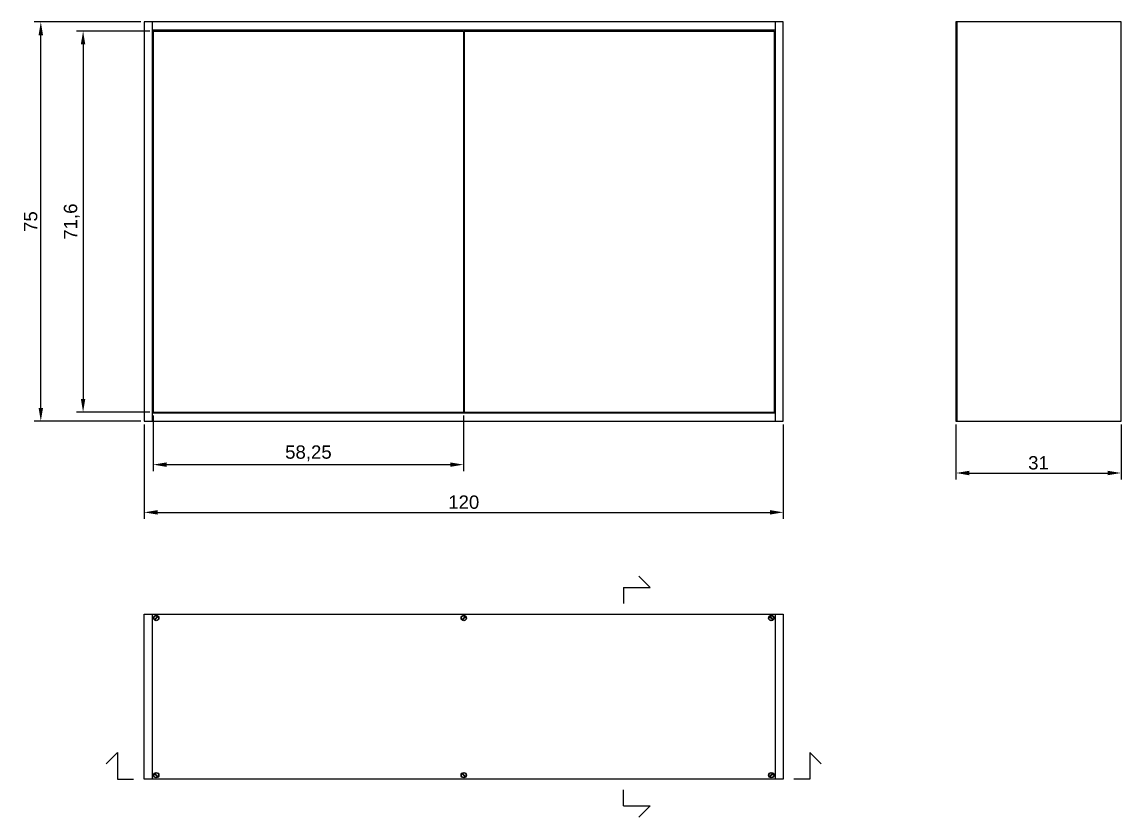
# Model space of a CAD drawing. Header units: millimetres. Extents: x 2419 to 2625, y 1920 to 2179.
# Drawn here: x 2418.8 to 2625.1, y 1920 to 2069.4 of the extents above; entities that cross this region are included whole.
import ezdxf

# ---------------------------------------------------------------- set-up
doc = ezdxf.new("R2010")
doc.units = ezdxf.units.MM
for name, color, linetype in [('GIUNZIONI', 3, 'Continuous'), ('LINEE DI SEZIONE', 6, 'Continuous'), ('STRUTTURA', 7, 'Continuous')]:
    doc.layers.add(name, color=color, linetype=linetype)
doc.styles.get("Standard").update_dxf_attribs({"font": 'arial.ttf'})
doc.dimstyles.new('ISO-25', dxfattribs={"dimtxt": 2.5, "dimasz": 2.5, "dimexe": 1.25, "dimexo": 0.625, "dimtad": 1, "dimtxsty": 'Standard', "dimcen": 2.5, "dimadec": 0, "dimazin": 0, "dimtfac": 1, "dimtmove": 0, "dimatfit": 3, "dimfxl": 1, "dimarcsym": 0})

# ---------------------------------------------------------------- blocks, each defined once
blk = doc.blocks.new('*D5')
at = {"layer": 'Defpoints', "color": 0, "transparency": 16777216}
for p in [(2441.71, 1994.39), (2561.71, 1994.39), (2561.71, 1977.27)]:
    blk.add_point(p, dxfattribs=at)
at = {"layer": 'STRUTTURA', "color": 0, "lineweight": -2, "transparency": 16777216}
for p, q in [((2441.71, 1993.76), (2441.71, 1976.02)), ((2561.71, 1993.76), (2561.71, 1976.02)), ((2444.21, 1977.27), (2559.21, 1977.27))]:
    blk.add_line(p, q, dxfattribs=at)
at = {"layer": 'STRUTTURA', "color": 0, "transparency": 16777216}
for points in [[(2444.21, 1977.69), (2444.21, 1976.85), (2441.71, 1977.27)], [(2559.21, 1977.69), (2559.21, 1976.85), (2561.71, 1977.27)]]:
    blk.add_solid(points, dxfattribs=at)
at = {"layer": 'STRUTTURA', "color": 0, "transparency": 16777216, "insert": (2501.71, 1979.17), "char_height": 2.5, "attachment_point": 5}
blk.add_mtext('120', dxfattribs=at)
blk = doc.blocks.new('*D6')
at = {"layer": 'Defpoints', "color": 0, "transparency": 16777216}
for p in [(2422.29, 2069.39), (2441.71, 2069.39), (2441.71, 1994.39)]:
    blk.add_point(p, dxfattribs=at)
at = {"layer": 'STRUTTURA', "color": 0, "lineweight": -2, "transparency": 16777216}
for p, q in [((2441.09, 2069.39), (2421.04, 2069.39)), ((2422.29, 1996.89), (2422.29, 2066.89)), ((2441.09, 1994.39), (2421.04, 1994.39))]:
    blk.add_line(p, q, dxfattribs=at)
at = {"layer": 'STRUTTURA', "color": 0, "transparency": 16777216}
for points in [[(2421.87, 2066.89), (2422.71, 2066.89), (2422.29, 2069.39)], [(2421.87, 1996.89), (2422.71, 1996.89), (2422.29, 1994.39)]]:
    blk.add_solid(points, dxfattribs=at)
at = {"layer": 'STRUTTURA', "color": 0, "transparency": 16777216, "insert": (2420.39, 2031.89), "char_height": 2.5, "attachment_point": 5, "rotation": 90}
blk.add_mtext('75', dxfattribs=at)
blk = doc.blocks.new('*D7')
at = {"layer": 'Defpoints', "color": 0, "transparency": 16777216}
for p in [(2443.41, 2067.69), (2430.23, 1996.09), (2443.41, 1996.09)]:
    blk.add_point(p, dxfattribs=at)
at = {"layer": 'STRUTTURA', "color": 0, "lineweight": -2, "transparency": 16777216}
for p, q in [((2442.79, 2067.69), (2428.98, 2067.69)), ((2430.23, 2065.19), (2430.23, 1998.59)), ((2442.79, 1996.09), (2428.98, 1996.09))]:
    blk.add_line(p, q, dxfattribs=at)
at = {"layer": 'STRUTTURA', "color": 0, "transparency": 16777216}
for points in [[(2429.81, 2065.19), (2430.64, 2065.19), (2430.23, 2067.69)], [(2429.81, 1998.59), (2430.64, 1998.59), (2430.23, 1996.09)]]:
    blk.add_solid(points, dxfattribs=at)
at = {"layer": 'STRUTTURA', "color": 0, "transparency": 16777216, "insert": (2428.1, 2031.89), "char_height": 2.5, "attachment_point": 5, "rotation": 90}
blk.add_mtext('71,6', dxfattribs=at)
blk = doc.blocks.new('*D8')
at = {"layer": 'Defpoints', "color": 0, "transparency": 16777216}
for p in [(2443.41, 1996.09), (2501.66, 1996.09), (2501.66, 1986.23)]:
    blk.add_point(p, dxfattribs=at)
at = {"layer": 'STRUTTURA', "color": 0, "lineweight": -2, "transparency": 16777216}
for p, q in [((2443.41, 1995.46), (2443.41, 1984.98)), ((2501.66, 1995.46), (2501.66, 1984.98)), ((2445.91, 1986.23), (2499.16, 1986.23))]:
    blk.add_line(p, q, dxfattribs=at)
at = {"layer": 'STRUTTURA', "color": 0, "transparency": 16777216}
for points in [[(2445.91, 1986.65), (2445.91, 1985.81), (2443.41, 1986.23)], [(2499.16, 1986.65), (2499.16, 1985.81), (2501.66, 1986.23)]]:
    blk.add_solid(points, dxfattribs=at)
at = {"layer": 'STRUTTURA', "color": 0, "transparency": 16777216, "insert": (2472.54, 1988.36), "char_height": 2.5, "attachment_point": 5}
blk.add_mtext('58,25', dxfattribs=at)
blk = doc.blocks.new('*D9')
at = {"layer": 'Defpoints', "color": 0, "transparency": 16777216}
for p in [(2594.13, 1994.39), (2625.13, 1994.39), (2625.13, 1984.66)]:
    blk.add_point(p, dxfattribs=at)
at = {"layer": 'STRUTTURA', "color": 0, "lineweight": -2, "transparency": 16777216}
for p, q in [((2594.13, 1993.76), (2594.13, 1983.41)), ((2625.13, 1993.76), (2625.13, 1983.41)), ((2596.63, 1984.66), (2622.63, 1984.66))]:
    blk.add_line(p, q, dxfattribs=at)
at = {"layer": 'STRUTTURA', "color": 0, "transparency": 16777216}
for points in [[(2596.63, 1985.08), (2596.63, 1984.24), (2594.13, 1984.66)], [(2622.63, 1985.08), (2622.63, 1984.24), (2625.13, 1984.66)]]:
    blk.add_solid(points, dxfattribs=at)
at = {"layer": 'STRUTTURA', "color": 0, "transparency": 16777216, "insert": (2609.63, 1986.56), "char_height": 2.5, "attachment_point": 5}
blk.add_mtext('31', dxfattribs=at)

msp = doc.modelspace()

# ---------------------------------------------------------------- linework, layer by layer
for p, q in [((2561.712, 2069.388), (2441.712, 2069.388)), ((2441.712, 2069.388), (2441.712, 1994.388)), ((2443.212, 2069.388), (2443.212, 1994.388)), ((2560.212, 2069.388), (2560.212, 1994.388)), ((2561.712, 1994.388), (2561.712, 2069.388)), ((2625.132, 2069.388), (2594.132, 2069.388)), ((2594.132, 2069.388), (2594.132, 1994.388)), ((2625.132, 1994.388), (2625.132, 2069.388)), ((2443.212, 2067.888), (2560.212, 2067.888)), ((2501.662, 2067.688), (2501.662, 1996.088)), ((2501.762, 2067.688), (2501.762, 1996.088)), ((2560.212, 1995.888), (2443.212, 1995.888)), ((2441.712, 1994.388), (2561.712, 1994.388)), ((2594.132, 1994.388), (2625.132, 1994.388)), ((2441.712, 1958.155), (2561.712, 1958.155)), ((2441.712, 1927.155), (2441.712, 1958.155)), ((2443.212, 1958.155), (2443.212, 1927.155)), ((2560.212, 1958.155), (2560.212, 1927.155)), ((2561.712, 1958.155), (2561.712, 1927.155)), ((2561.712, 1927.155), (2441.712, 1927.155))]:
    msp.add_line(p, q)
at = {"layer": 'GIUNZIONI'}
for p, q in [((2443.758, 1957.272), (2444.095, 1957.61)), ((2443.828, 1957.201), (2444.166, 1957.539)), ((2444.266, 1957.709), (2444.145, 1957.659)), ((2444.145, 1957.659), (2444.216, 1957.588)), ((2444.266, 1957.709), (2444.216, 1957.588)), ((2501.508, 1957.272), (2501.845, 1957.61)), ((2501.578, 1957.201), (2501.916, 1957.539)), ((2502.016, 1957.709), (2501.895, 1957.659)), ((2501.895, 1957.659), (2501.966, 1957.588)), ((2502.016, 1957.709), (2501.966, 1957.588)), ((2559.158, 1957.709), (2559.208, 1957.588)), ((2559.158, 1957.709), (2559.279, 1957.659)), ((2559.279, 1957.659), (2559.208, 1957.588)), ((2559.595, 1957.201), (2559.258, 1957.539)), ((2559.666, 1957.272), (2559.328, 1957.61)), ((2443.758, 1928.039), (2444.095, 1927.701)), ((2443.828, 1928.11), (2444.166, 1927.772)), ((2444.145, 1927.652), (2444.216, 1927.722)), ((2444.266, 1927.601), (2444.145, 1927.652)), ((2444.266, 1927.601), (2444.216, 1927.722)), ((2501.508, 1928.039), (2501.845, 1927.701)), ((2501.578, 1928.11), (2501.916, 1927.772)), ((2501.895, 1927.652), (2501.966, 1927.722)), ((2502.016, 1927.601), (2501.895, 1927.652)), ((2502.016, 1927.601), (2501.966, 1927.722)), ((2559.158, 1927.601), (2559.208, 1927.722)), ((2559.158, 1927.601), (2559.279, 1927.652)), ((2559.279, 1927.652), (2559.208, 1927.722)), ((2559.595, 1928.11), (2559.258, 1927.772)), ((2559.666, 1928.039), (2559.328, 1927.701))]:
    msp.add_line(p, q, dxfattribs=at)
for centre, radius in [((2443.962, 1957.405), 0.5), ((2443.962, 1957.405), 0.45), ((2501.712, 1957.405), 0.5), ((2501.712, 1957.405), 0.45), ((2559.462, 1957.405), 0.5), ((2559.462, 1957.405), 0.45), ((2443.962, 1927.905), 0.5), ((2443.962, 1927.905), 0.45), ((2501.712, 1927.905), 0.5), ((2501.712, 1927.905), 0.45), ((2559.462, 1927.905), 0.5), ((2559.462, 1927.905), 0.45)]:
    msp.add_circle(centre, radius, dxfattribs=at)
for centre, start, end in [((2443.793, 1957.237), 135, 315), ((2444.131, 1957.574), 315, 135), ((2501.543, 1957.237), 135, 315), ((2501.881, 1957.574), 315, 135), ((2559.293, 1957.574), 45, 225), ((2559.631, 1957.237), 225, 45), ((2443.793, 1928.074), 45, 225), ((2444.131, 1927.737), 225, 45), ((2501.543, 1928.074), 45, 225), ((2501.881, 1927.737), 225, 45), ((2559.293, 1927.737), 135, 315), ((2559.631, 1928.074), 315, 135)]:
    msp.add_arc(centre, 0.05, start, end, dxfattribs=at)
at = {"layer": 'LINEE DI SEZIONE'}
for p, q in [((2536.712, 1963.155), (2534.591, 1965.277)), ((2531.712, 1963.155), (2531.712, 1960.155)), ((2531.712, 1963.155), (2536.712, 1963.155)), ((2531.712, 1922.155), (2531.712, 1925.155)), ((2531.712, 1922.155), (2536.712, 1922.155)), ((2536.712, 1922.155), (2534.591, 1920.034))]:
    msp.add_line(p, q, dxfattribs=at)
for points in [[(2434.591, 1930.034), (2436.712, 1932.155), (2436.712, 1927.155), (2439.712, 1927.155)], [(2568.833, 1930.034), (2566.712, 1932.155), (2566.712, 1927.155), (2563.712, 1927.155)]]:
    msp.add_lwpolyline(points, dxfattribs=at)
at = {"layer": 'STRUTTURA'}
for p, q in [((2594.332, 2069.388), (2594.332, 1994.388)), ((2443.412, 2067.688), (2501.662, 2067.688)), ((2443.412, 2067.688), (2443.412, 1996.088)), ((2501.762, 2067.688), (2560.012, 2067.688)), ((2560.012, 2067.688), (2560.012, 1996.088)), ((2443.412, 1996.088), (2501.662, 1996.088)), ((2501.762, 1996.088), (2560.012, 1996.088))]:
    msp.add_line(p, q, dxfattribs=at)

# ---------------------------------------------------------------- dimensions: what is measured, and where the dimension line sits
for base, p1, p2, picture, middle in [((2422.291, 2069.388), (2441.712, 1994.388), (2441.712, 2069.388), '*D6', (2420.395, 2031.888)), ((2430.228, 1996.088), (2443.412, 2067.688), (2443.412, 1996.088), '*D7', (2428.101, 2031.888))]:
    dim = msp.add_linear_dim(base=base, p1=p1, p2=p2, angle=90, dimstyle='ISO-25', dxfattribs=at)
    dim.commit()
    dim.dimension.update_dxf_attribs({"geometry": picture, "text_midpoint": middle})
for base, p1, p2, picture, middle in [((2501.662, 1986.231), (2443.412, 1996.088), (2501.662, 1996.088), '*D8', (2472.537, 1988.358)), ((2561.712, 1977.271), (2441.712, 1994.388), (2561.712, 1994.388), '*D5', (2501.712, 1979.173)), ((2625.132, 1984.662), (2594.132, 1994.388), (2625.132, 1994.388), '*D9', (2609.632, 1986.564))]:
    dim = msp.add_linear_dim(base=base, p1=p1, p2=p2, dimstyle='ISO-25', dxfattribs=at)
    dim.commit()
    dim.dimension.update_dxf_attribs({"geometry": picture, "text_midpoint": middle})

doc.saveas('drawing.dxf')
